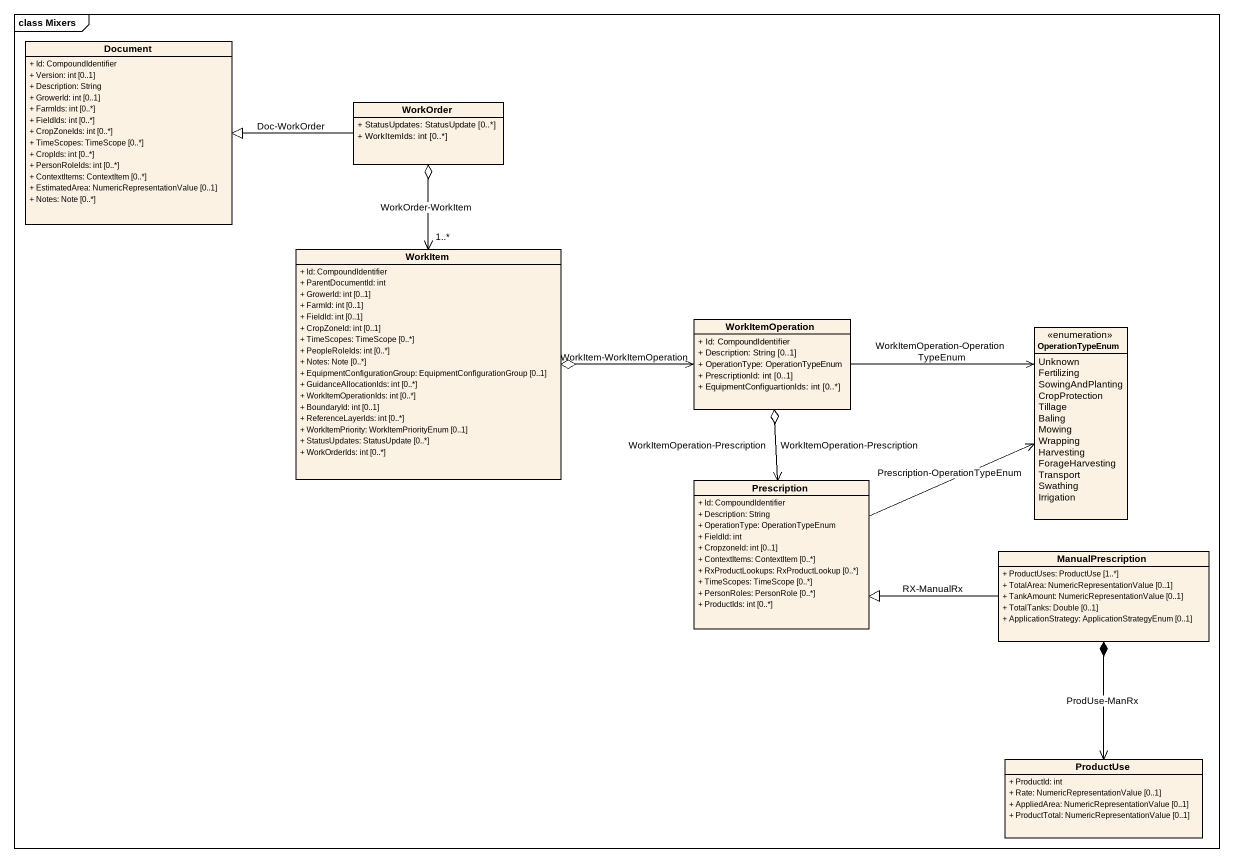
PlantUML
@startuml
mainframe class Mixers
hide circle
hide empty members
skinparam classAttributeIconSize 0
class Document {
  + Id: CompoundIdentifier
  + Version: int [0..1]
  + Description: String
  + GrowerId: int [0..1]
  + FarmIds: int [0..*]
  + FieldIds: int [0..*]
  + CropZoneIds: int [0..*]
  + TimeScopes: TimeScope [0..*]
  + CropIds: int [0..*]
  + PersonRoleIds: int [0..*]
  + ContextItems: ContextItem [0..*]
  + EstimatedArea: NumericRepresentationValue [0..1]
  + Notes: Note [0..*]
}
class WorkOrder {
  + StatusUpdates: StatusUpdate [0..*]
  + WorkItemIds: int [0..*]
}
class WorkItem {
  + Id: CompoundIdentifier
  + ParentDocumentId: int
  + GrowerId: int [0..1]
  + FarmId: int [0..1]
  + FieldId: int [0..1]
  + CropZoneId: int [0..1]
  + TimeScopes: TimeScope [0..*]
  + PeopleRoleIds: int [0..*]
  + Notes: Note [0..*]
  + EquipmentConfigurationGroup: EquipmentConfigurationGroup [0..1]
  + GuidanceAllocationIds: int [0..*]
  + WorkItemOperationIds: int [0..*]
  + BoundaryId: int [0..1]
  + ReferenceLayerIds: int [0..*]
  + WorkItemPriority: WorkItemPriorityEnum [0..1]
  + StatusUpdates: StatusUpdate [0..*]
  + WorkOrderIds: int [0..*]
}
class WorkItemOperation {
  + Id: CompoundIdentifier
  + Description: String [0..1]
  + OperationType: OperationTypeEnum
  + PrescriptionId: int [0..1]
  + EquipmentConfiguartionIds: int [0..*]
}
enum OperationTypeEnum {
  Unknown
  Fertilizing
  SowingAndPlanting
  CropProtection
  Tillage
  Baling
  Mowing
  Wrapping
  Harvesting
  ForageHarvesting
  Transport
  Swathing
  Irrigation
}
class Prescription {
  + Id: CompoundIdentifier
  + Description: String
  + OperationType: OperationTypeEnum
  + FieldId: int
  + CropzoneId: int [0..1]
  + ContextItems: ContextItem [0..*]
  + RxProductLookups: RxProductLookup [0..*]
  + TimeScopes: TimeScope [0..*]
  + PersonRoles: PersonRole [0..*]
  + ProductIds: int [0..*]
}
class ManualPrescription {
  + ProductUses: ProductUse [1..*]
  + TotalArea: NumericRepresentationValue [0..1]
  + TankAmount: NumericRepresentationValue [0..1]
  + TotalTanks: Double [0..1]
  + ApplicationStrategy: ApplicationStrategyEnum [0..1]
}
class ProductUse {
  + ProductId: int
  + Rate: NumericRepresentationValue [0..1]
  + AppliedArea: NumericRepresentationValue [0..1]
  + ProductTotal: NumericRepresentationValue [0..1]
}
WorkOrder -left-|> Document : Doc-WorkOrder
WorkItem "1..*" <-up-o WorkOrder : WorkOrder-WorkItem
WorkItemOperation <-left-o WorkItem : WorkItem-WorkItemOperation
OperationTypeEnum <-left- WorkItemOperation : WorkItemOperation-OperationTypeEnum
OperationTypeEnum <-left- Prescription : Prescription-OperationTypeEnum
Prescription <-up-o WorkItemOperation : WorkItemOperation-Prescription
Prescription <-up-o WorkItemOperation : WorkItemOperation-Prescription
ManualPrescription -left-|> Prescription : RX-ManualRx
ProductUse <-up-* ManualPrescription : ProdUse-ManRx
@enduml
